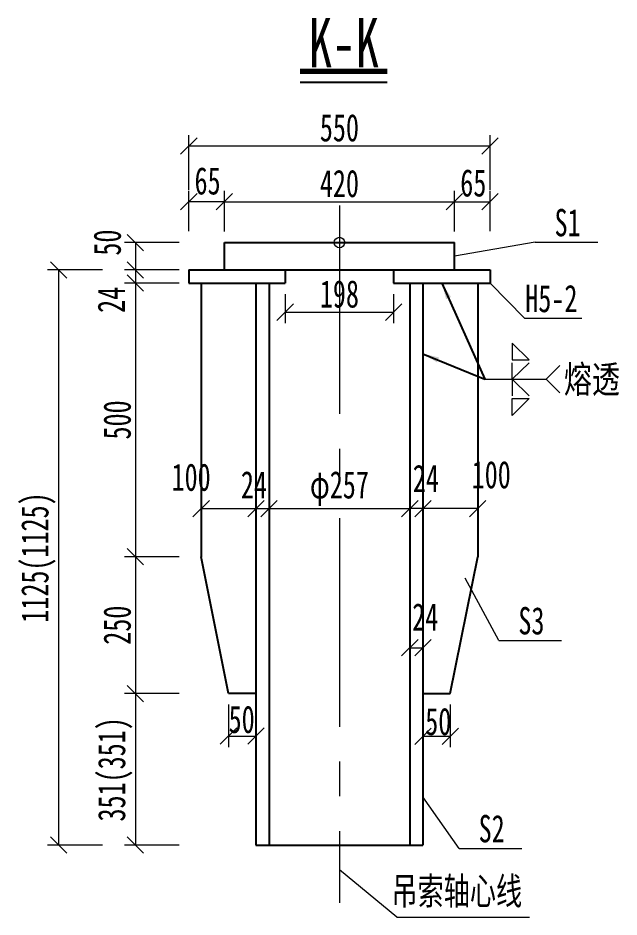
# Model space of a CAD drawing. Header units: millimetres. Extents: x -411717 to -116098, y 0 to 693159.
# Drawn here: x -185803 to -184706, y 303038 to 304681 of the extents above; entities that cross this region are included whole.
import ezdxf
from ezdxf.enums import TextEntityAlignment as Align

# ---------------------------------------------------------------- set-up
doc = ezdxf.new("R2010")
doc.units = ezdxf.units.MM
doc.header["$LTSCALE"] = 2
doc.header["$PDMODE"] = 3
doc.header["$PDSIZE"] = -10
doc.linetypes.add('CENTER2', pattern=[28.575, 19.05, -3.175, 3.175, -3.175])
doc.layers.get('Defpoints').update_dxf_attribs({"color": 8, "lineweight": 9})
doc.layers.add('dim', color=3, linetype='Continuous')
for name, color, linetype, lineweight in [('中心线', 7, 'CENTER2', 15), ('标注', 4, 'Continuous', 13), ('标注线及字体', 2, 'Continuous', 15), ('细实线', 4, 'Continuous', 15), ('钢板粗线', 1, 'Continuous', 25)]:
    doc.layers.add(name, color=color, linetype=linetype, lineweight=lineweight)
doc.styles.add('111', font='仿宋_GB2312.ttf', dxfattribs={"width": 0.7})
doc.styles.add('SMEDI', font='仿宋_GB2312.ttf', dxfattribs={"width": 0.75})
doc.dimstyles.new('200', dxfattribs={"dimscale": 0, "dimtxt": 2.5, "dimasz": 1.5, "dimexe": 1, "dimexo": 1, "dimgap": 0.4, "dimtad": 1, "dimdec": 0, "dimdsep": 46, "dimtxsty": '111', "dimblk": 'OBLIQUE', "dimcen": 0, "dimclrd": 256, "dimclre": 256, "dimclrt": 256, "dimadec": 1, "dimazin": 2, "dimtfac": 1, "dimtdec": 0, "dimtmove": 2, "dimatfit": 3, "dimfxl": 4, "dimfxlon": 1, "dimtolj": 1, "dimlwd": -1, "dimlwe": -1, "dimarcsym": 0})

# ---------------------------------------------------------------- blocks, each defined once
blk = doc.blocks.new('_Oblique')
at = {"color": 0, "linetype": 'ByBlock', "lineweight": -2}
blk.add_line((-0.5, -0.5), (0.5, 0.5), dxfattribs=at)
blk = doc.blocks.new('*D1101')
at = {"layer": 'Defpoints', "color": 0, "transparency": 16777216}
for p in [(-185006.1, 304345.3), (-185426.1, 304270.6), (-185006.1, 304270.6)]:
    blk.add_point(p, dxfattribs=at)
at = {"layer": '标注', "transparency": 16777216}
for p, q in [((-185426.1, 304290.6), (-185426.1, 304365.3)), ((-185006.1, 304290.6), (-185006.1, 304365.3)), ((-185426.1, 304345.3), (-185006.1, 304345.3))]:
    blk.add_line(p, q, dxfattribs=at)
at = {"layer": '标注', "transparency": 16777216, "xscale": 30.00001118030656, "yscale": 30.00001118030656, "zscale": 30.00001118030656, "rotation": 180}
blk.add_blockref('_Oblique', (-185426.1, 304345.3), dxfattribs=at)
at = {"layer": '标注', "transparency": 16777216, "xscale": 30.00001118030656, "yscale": 30.00001118030656, "zscale": 30.00001118030656}
blk.add_blockref('_Oblique', (-185006.1, 304345.3), dxfattribs=at)
at = {"layer": '标注', "transparency": 16777216, "insert": (-185216.1, 304378.3), "char_height": 50, "attachment_point": 5, "style": '111'}
blk.add_mtext('\\A1;420', dxfattribs=at)
blk = doc.blocks.new('*D1102')
at = {"layer": 'Defpoints', "color": 0, "transparency": 16777216}
for p in [(-185491.1, 304345.3), (-185491.1, 304271.5), (-185426.1, 304270.6)]:
    blk.add_point(p, dxfattribs=at)
at = {"layer": '标注', "transparency": 16777216}
for p, q in [((-185491.1, 304291.5), (-185491.1, 304365.3)), ((-185426.1, 304290.6), (-185426.1, 304365.3)), ((-185426.1, 304345.3), (-185491.1, 304345.3))]:
    blk.add_line(p, q, dxfattribs=at)
at = {"layer": '标注', "transparency": 16777216, "xscale": 30.00001118030656, "yscale": 30.00001118030656, "zscale": 30.00001118030656, "rotation": 180}
blk.add_blockref('_Oblique', (-185491.1, 304345.3), dxfattribs=at)
at = {"layer": '标注', "transparency": 16777216, "xscale": 30.00001118030656, "yscale": 30.00001118030656, "zscale": 30.00001118030656}
blk.add_blockref('_Oblique', (-185426.1, 304345.3), dxfattribs=at)
at = {"layer": '标注', "transparency": 16777216, "insert": (-185456.8, 304383.1), "char_height": 50, "attachment_point": 5, "style": '111'}
blk.add_mtext('\\A1;65', dxfattribs=at)
blk = doc.blocks.new('*D1103')
at = {"layer": 'Defpoints', "color": 0, "transparency": 16777216}
for p in [(-184941.1, 304345.3), (-185006.1, 304270.6), (-184941.1, 304271.5)]:
    blk.add_point(p, dxfattribs=at)
at = {"layer": '标注', "transparency": 16777216}
for p, q in [((-185006.1, 304290.6), (-185006.1, 304365.3)), ((-184941.1, 304291.5), (-184941.1, 304365.3)), ((-185006.1, 304345.3), (-184941.1, 304345.3))]:
    blk.add_line(p, q, dxfattribs=at)
at = {"layer": '标注', "transparency": 16777216, "xscale": 30.00001118030656, "yscale": 30.00001118030656, "zscale": 30.00001118030656, "rotation": 180}
blk.add_blockref('_Oblique', (-185006.1, 304345.3), dxfattribs=at)
at = {"layer": '标注', "transparency": 16777216, "xscale": 30.00001118030656, "yscale": 30.00001118030656, "zscale": 30.00001118030656}
blk.add_blockref('_Oblique', (-184941.1, 304345.3), dxfattribs=at)
at = {"layer": '标注', "transparency": 16777216, "insert": (-184971.6, 304379.4), "char_height": 50, "attachment_point": 5, "style": '111'}
blk.add_mtext('\\A1;65', dxfattribs=at)
blk = doc.blocks.new('*D1104')
at = {"layer": 'Defpoints', "color": 0, "transparency": 16777216}
for p in [(-184941.1, 304447.1), (-185491.1, 304335.3), (-184941.1, 304335.3)]:
    blk.add_point(p, dxfattribs=at)
at = {"layer": '标注', "transparency": 16777216}
for p, q in [((-185491.1, 304367.1), (-185491.1, 304467.1)), ((-184941.1, 304367.1), (-184941.1, 304467.1)), ((-185491.1, 304447.1), (-184941.1, 304447.1))]:
    blk.add_line(p, q, dxfattribs=at)
at = {"layer": '标注', "transparency": 16777216, "xscale": 30.00001118030656, "yscale": 30.00001118030656, "zscale": 30.00001118030656, "rotation": 180}
blk.add_blockref('_Oblique', (-185491.1, 304447.1), dxfattribs=at)
at = {"layer": '标注', "transparency": 16777216, "xscale": 30.00001118030656, "yscale": 30.00001118030656, "zscale": 30.00001118030656}
blk.add_blockref('_Oblique', (-184941.1, 304447.1), dxfattribs=at)
at = {"layer": '标注', "transparency": 16777216, "insert": (-185216.1, 304480.1), "char_height": 50, "attachment_point": 5, "style": '111'}
blk.add_mtext('\\A1;550', dxfattribs=at)
blk = doc.blocks.new('*D1105')
at = {"layer": 'Defpoints', "color": 0, "transparency": 16777216}
for p in [(-185368.6, 303784.6), (-185468.6, 303696.6), (-185368.6, 303700.5)]:
    blk.add_point(p, dxfattribs=at)
at = {"layer": '标注', "transparency": 16777216}
for p, q in [((-185468.6, 303716.6), (-185468.6, 303804.6)), ((-185368.6, 303720.5), (-185368.6, 303804.6)), ((-185468.6, 303784.6), (-185368.6, 303784.6))]:
    blk.add_line(p, q, dxfattribs=at)
at = {"layer": '标注', "transparency": 16777216, "xscale": 30.00001118030656, "yscale": 30.00001118030656, "zscale": 30.00001118030656, "rotation": 180}
blk.add_blockref('_Oblique', (-185468.6, 303784.6), dxfattribs=at)
at = {"layer": '标注', "transparency": 16777216, "xscale": 30.00001118030656, "yscale": 30.00001118030656, "zscale": 30.00001118030656}
blk.add_blockref('_Oblique', (-185368.6, 303784.6), dxfattribs=at)
at = {"layer": '标注', "transparency": 16777216, "insert": (-185486.9, 303841.7), "char_height": 50, "attachment_point": 5, "style": '111'}
blk.add_mtext('\\A1;100', dxfattribs=at)
blk = doc.blocks.new('*D1106')
at = {"layer": 'Defpoints', "color": 0, "transparency": 16777216}
for p in [(-185344.6, 303784.6), (-185368.6, 303696.6), (-185344.6, 303696.6)]:
    blk.add_point(p, dxfattribs=at)
at = {"layer": '标注', "transparency": 16777216}
for p, q in [((-185368.6, 303716.6), (-185368.6, 303804.6)), ((-185344.6, 303716.6), (-185344.6, 303804.6)), ((-185368.6, 303784.6), (-185344.6, 303784.6))]:
    blk.add_line(p, q, dxfattribs=at)
at = {"layer": '标注', "transparency": 16777216, "xscale": 30.00001118030656, "yscale": 30.00001118030656, "zscale": 30.00001118030656, "rotation": 180}
blk.add_blockref('_Oblique', (-185368.6, 303784.6), dxfattribs=at)
at = {"layer": '标注', "transparency": 16777216, "xscale": 30.00001118030656, "yscale": 30.00001118030656, "zscale": 30.00001118030656}
blk.add_blockref('_Oblique', (-185344.6, 303784.6), dxfattribs=at)
at = {"layer": '标注', "transparency": 16777216, "insert": (-185372.2, 303828.1), "char_height": 50, "attachment_point": 5, "style": '111'}
blk.add_mtext('\\A1;24', dxfattribs=at)
blk = doc.blocks.new('*D1107')
at = {"layer": 'Defpoints', "color": 0, "transparency": 16777216}
for p in [(-185087.6, 303784.6), (-185344.6, 303696.6), (-185087.6, 303696.6)]:
    blk.add_point(p, dxfattribs=at)
at = {"layer": '标注', "transparency": 16777216}
for p, q in [((-185344.6, 303716.6), (-185344.6, 303804.6)), ((-185087.6, 303716.6), (-185087.6, 303804.6)), ((-185344.6, 303784.6), (-185087.6, 303784.6))]:
    blk.add_line(p, q, dxfattribs=at)
at = {"layer": '标注', "transparency": 16777216, "xscale": 30.00001118030656, "yscale": 30.00001118030656, "zscale": 30.00001118030656, "rotation": 180}
blk.add_blockref('_Oblique', (-185344.6, 303784.6), dxfattribs=at)
at = {"layer": '标注', "transparency": 16777216, "xscale": 30.00001118030656, "yscale": 30.00001118030656, "zscale": 30.00001118030656}
blk.add_blockref('_Oblique', (-185087.6, 303784.6), dxfattribs=at)
at = {"layer": '标注', "transparency": 16777216, "insert": (-185216.1, 303821.3), "char_height": 50, "attachment_point": 5, "style": '111'}
blk.add_mtext('\\A1;φ257', dxfattribs=at)
blk = doc.blocks.new('*D1108')
at = {"layer": 'Defpoints', "color": 0, "transparency": 16777216}
for p in [(-185063.6, 303784.6), (-185063.6, 303696.6), (-184963.6, 303696.6)]:
    blk.add_point(p, dxfattribs=at)
at = {"layer": '标注', "transparency": 16777216}
for p, q in [((-185063.6, 303716.6), (-185063.6, 303804.6)), ((-184963.6, 303716.6), (-184963.6, 303804.6)), ((-184963.6, 303784.6), (-185063.6, 303784.6))]:
    blk.add_line(p, q, dxfattribs=at)
at = {"layer": '标注', "transparency": 16777216, "xscale": 30.00001118030656, "yscale": 30.00001118030656, "zscale": 30.00001118030656, "rotation": 180}
blk.add_blockref('_Oblique', (-185063.6, 303784.6), dxfattribs=at)
at = {"layer": '标注', "transparency": 16777216, "xscale": 30.00001118030656, "yscale": 30.00001118030656, "zscale": 30.00001118030656}
blk.add_blockref('_Oblique', (-184963.6, 303784.6), dxfattribs=at)
at = {"layer": '标注', "transparency": 16777216, "insert": (-184938.9, 303846.2), "char_height": 50, "attachment_point": 5, "style": '111'}
blk.add_mtext('\\A1;100', dxfattribs=at)
blk = doc.blocks.new('*D1109')
at = {"layer": 'Defpoints', "color": 0, "transparency": 16777216}
for p in [(-185087.6, 303784.6), (-185087.6, 303696.6), (-185063.6, 303696.6)]:
    blk.add_point(p, dxfattribs=at)
at = {"layer": '标注', "transparency": 16777216}
for p, q in [((-185087.6, 303716.6), (-185087.6, 303804.6)), ((-185063.6, 303716.6), (-185063.6, 303804.6)), ((-185063.6, 303784.6), (-185087.6, 303784.6))]:
    blk.add_line(p, q, dxfattribs=at)
at = {"layer": '标注', "transparency": 16777216, "xscale": 30.00001118030656, "yscale": 30.00001118030656, "zscale": 30.00001118030656, "rotation": 180}
blk.add_blockref('_Oblique', (-185087.6, 303784.6), dxfattribs=at)
at = {"layer": '标注', "transparency": 16777216, "xscale": 30.00001118030656, "yscale": 30.00001118030656, "zscale": 30.00001118030656}
blk.add_blockref('_Oblique', (-185063.6, 303784.6), dxfattribs=at)
at = {"layer": '标注', "transparency": 16777216, "insert": (-185058.3, 303839.8), "char_height": 50, "attachment_point": 5, "style": '111'}
blk.add_mtext('\\A1;24', dxfattribs=at)
blk = doc.blocks.new('*D1110')
at = {"layer": 'Defpoints', "color": 0, "transparency": 16777216}
for p in [(-185418.6, 303446.6), (-185368.6, 303446.6), (-185368.6, 303369)]:
    blk.add_point(p, dxfattribs=at)
at = {"layer": '细实线', "transparency": 16777216}
for p, q in [((-185418.6, 303426.6), (-185418.6, 303349)), ((-185368.6, 303426.6), (-185368.6, 303349)), ((-185418.6, 303369), (-185368.6, 303369))]:
    blk.add_line(p, q, dxfattribs=at)
at = {"layer": '细实线', "transparency": 16777216, "xscale": 30.00001118030656, "yscale": 30.00001118030656, "zscale": 30.00001118030656, "rotation": 180}
blk.add_blockref('_Oblique', (-185418.6, 303369), dxfattribs=at)
at = {"layer": '细实线', "transparency": 16777216, "xscale": 30.00001118030656, "yscale": 30.00001118030656, "zscale": 30.00001118030656}
blk.add_blockref('_Oblique', (-185368.6, 303369), dxfattribs=at)
at = {"layer": '细实线', "transparency": 16777216, "insert": (-185394.6, 303399.2), "char_height": 50, "attachment_point": 5, "style": '111'}
blk.add_mtext('\\A1;50', dxfattribs=at)
blk = doc.blocks.new('*D1111')
at = {"layer": 'Defpoints', "color": 0, "transparency": 16777216}
for p in [(-185063.6, 303446.6), (-185013.6, 303446.6), (-185063.6, 303368.5)]:
    blk.add_point(p, dxfattribs=at)
at = {"layer": '细实线', "transparency": 16777216}
for p, q in [((-185063.6, 303426.6), (-185063.6, 303348.5)), ((-185013.6, 303426.6), (-185013.6, 303348.5)), ((-185013.6, 303368.5), (-185063.6, 303368.5))]:
    blk.add_line(p, q, dxfattribs=at)
at = {"layer": '细实线', "transparency": 16777216, "xscale": 30.00001118030656, "yscale": 30.00001118030656, "zscale": 30.00001118030656, "rotation": 180}
blk.add_blockref('_Oblique', (-185063.6, 303368.5), dxfattribs=at)
at = {"layer": '细实线', "transparency": 16777216, "xscale": 30.00001118030656, "yscale": 30.00001118030656, "zscale": 30.00001118030656}
blk.add_blockref('_Oblique', (-185013.6, 303368.5), dxfattribs=at)
at = {"layer": '细实线', "transparency": 16777216, "insert": (-185035.6, 303395.4), "char_height": 50, "attachment_point": 5, "style": '111'}
blk.add_mtext('\\A1;50', dxfattribs=at)
blk = doc.blocks.new('*D1112')
at = {"layer": 'Defpoints', "color": 0, "transparency": 16777216}
for p in [(-185426.1, 304270.6), (-185588.7, 304220.6), (-185426.1, 304220.6)]:
    blk.add_point(p, dxfattribs=at)
at = {"layer": '标注', "transparency": 16777216}
for p, q in [((-185508.7, 304270.6), (-185608.7, 304270.6)), ((-185588.7, 304270.6), (-185588.7, 304220.6)), ((-185508.7, 304220.6), (-185608.7, 304220.6))]:
    blk.add_line(p, q, dxfattribs=at)
at = {"layer": '标注', "transparency": 16777216, "xscale": 30.00001118030656, "yscale": 30.00001118030656, "zscale": 30.00001118030656}
for p, rotation in [((-185588.7, 304270.6), 90), ((-185588.7, 304220.6), 270)]:
    blk.add_blockref('_Oblique', p, dxfattribs=dict(at, rotation=rotation))
at = {"layer": '标注', "transparency": 16777216, "insert": (-185639.8, 304270.6), "char_height": 50, "attachment_point": 5, "rotation": 90, "style": '111'}
blk.add_mtext('\\A1;50', dxfattribs=at)
blk = doc.blocks.new('*D1113')
at = {"layer": 'Defpoints', "color": 0, "transparency": 16777216}
for p in [(-185426.1, 304220.6), (-185588.7, 304196.6), (-185426.1, 304196.6)]:
    blk.add_point(p, dxfattribs=at)
at = {"layer": '标注', "transparency": 16777216}
for p, q in [((-185508.7, 304220.6), (-185608.7, 304220.6)), ((-185588.7, 304220.6), (-185588.7, 304196.6)), ((-185508.7, 304196.6), (-185608.7, 304196.6))]:
    blk.add_line(p, q, dxfattribs=at)
at = {"layer": '标注', "transparency": 16777216, "xscale": 30.00001118030656, "yscale": 30.00001118030656, "zscale": 30.00001118030656}
for p, rotation in [((-185588.7, 304220.6), 90), ((-185588.7, 304196.6), 270)]:
    blk.add_blockref('_Oblique', p, dxfattribs=dict(at, rotation=rotation))
at = {"layer": '标注', "transparency": 16777216, "insert": (-185632.8, 304165.9), "char_height": 50, "attachment_point": 5, "rotation": 90, "style": '111'}
blk.add_mtext('\\A1;24', dxfattribs=at)
blk = doc.blocks.new('*D1114')
at = {"layer": 'Defpoints', "color": 0, "transparency": 16777216}
for p in [(-185426.1, 304196.6), (-185588.7, 303696.6), (-185468.6, 303696.6)]:
    blk.add_point(p, dxfattribs=at)
at = {"layer": '标注', "transparency": 16777216}
for p, q in [((-185508.7, 304196.6), (-185608.7, 304196.6)), ((-185588.7, 304196.6), (-185588.7, 303696.6)), ((-185508.7, 303696.6), (-185608.7, 303696.6))]:
    blk.add_line(p, q, dxfattribs=at)
at = {"layer": '标注', "transparency": 16777216, "xscale": 30.00001118030656, "yscale": 30.00001118030656, "zscale": 30.00001118030656}
for p, rotation in [((-185588.7, 304196.6), 90), ((-185588.7, 303696.6), 270)]:
    blk.add_blockref('_Oblique', p, dxfattribs=dict(at, rotation=rotation))
at = {"layer": '标注', "transparency": 16777216, "insert": (-185621.7, 303946.6), "char_height": 50, "attachment_point": 5, "rotation": 90, "style": '111'}
blk.add_mtext('\\A1;500', dxfattribs=at)
blk = doc.blocks.new('*D1115')
at = {"layer": 'Defpoints', "color": 0, "transparency": 16777216}
for p in [(-185468.6, 303696.6), (-185588.7, 303446.6), (-185418.6, 303446.6)]:
    blk.add_point(p, dxfattribs=at)
at = {"layer": '细实线', "transparency": 16777216}
for p, q in [((-185508.7, 303696.6), (-185608.7, 303696.6)), ((-185588.7, 303696.6), (-185588.7, 303446.6)), ((-185508.7, 303446.6), (-185608.7, 303446.6))]:
    blk.add_line(p, q, dxfattribs=at)
at = {"layer": '细实线', "transparency": 16777216, "xscale": 30.00001118030656, "yscale": 30.00001118030656, "zscale": 30.00001118030656}
for p, rotation in [((-185588.7, 303696.6), 90), ((-185588.7, 303446.6), 270)]:
    blk.add_blockref('_Oblique', p, dxfattribs=dict(at, rotation=rotation))
at = {"layer": '细实线', "transparency": 16777216, "insert": (-185621.7, 303571.6), "char_height": 50, "attachment_point": 5, "rotation": 90, "style": '111'}
blk.add_mtext('\\A1;250', dxfattribs=at)
blk = doc.blocks.new('*D1116')
at = {"layer": 'Defpoints', "color": 0, "transparency": 16777216}
for p in [(-185418.6, 303446.6), (-185588.7, 303169.8), (-185368.3, 303169.8)]:
    blk.add_point(p, dxfattribs=at)
at = {"layer": '细实线', "transparency": 16777216}
for p, q in [((-185508.7, 303446.6), (-185608.7, 303446.6)), ((-185588.7, 303446.6), (-185588.7, 303169.8)), ((-185508.7, 303169.8), (-185608.7, 303169.8))]:
    blk.add_line(p, q, dxfattribs=at)
at = {"layer": '细实线', "transparency": 16777216, "xscale": 30.00001118030656, "yscale": 30.00001118030656, "zscale": 30.00001118030656}
for p, rotation in [((-185588.7, 303446.6), 90), ((-185588.7, 303169.8), 270)]:
    blk.add_blockref('_Oblique', p, dxfattribs=dict(at, rotation=rotation))
at = {"layer": '细实线', "transparency": 16777216, "insert": (-185625.5, 303308.2), "char_height": 50, "attachment_point": 5, "rotation": 90, "style": '111'}
blk.add_mtext('\\A1;351(351)', dxfattribs=at)
blk = doc.blocks.new('*D1117')
at = {"layer": 'Defpoints', "color": 0, "transparency": 16777216}
for p in [(-185553, 304220.6), (-185728.9, 303169.8), (-185586.2, 303169.8)]:
    blk.add_point(p, dxfattribs=at)
at = {"layer": '标注', "transparency": 16777216}
for p, q in [((-185648.9, 304220.6), (-185748.9, 304220.6)), ((-185728.9, 304220.6), (-185728.9, 303169.8)), ((-185648.9, 303169.8), (-185748.9, 303169.8))]:
    blk.add_line(p, q, dxfattribs=at)
at = {"layer": '标注', "transparency": 16777216, "xscale": 30.00001118030656, "yscale": 30.00001118030656, "zscale": 30.00001118030656}
for p, rotation in [((-185728.9, 304220.6), 90), ((-185728.9, 303169.8), 270)]:
    blk.add_blockref('_Oblique', p, dxfattribs=dict(at, rotation=rotation))
at = {"layer": '标注', "transparency": 16777216, "insert": (-185765.7, 303695.2), "char_height": 50, "attachment_point": 5, "rotation": 90, "style": '111'}
blk.add_mtext('\\A1;1125(1125)', dxfattribs=at)
blk = doc.blocks.new('*D1118')
at = {"layer": 'Defpoints', "color": 0, "transparency": 16777216}
for p in [(-185063.6, 303530.5), (-185087.6, 303487.4), (-185063.6, 303487.4)]:
    blk.add_point(p, dxfattribs=at)
at = {"layer": '细实线', "transparency": 16777216}
for p, q in [((-185087.6, 303507.4), (-185087.6, 303550.5)), ((-185063.6, 303507.4), (-185063.6, 303550.5)), ((-185087.6, 303530.5), (-185063.6, 303530.5))]:
    blk.add_line(p, q, dxfattribs=at)
at = {"layer": '细实线', "transparency": 16777216, "xscale": 30.00001118030656, "yscale": 30.00001118030656, "zscale": 30.00001118030656, "rotation": 180}
blk.add_blockref('_Oblique', (-185087.6, 303530.5), dxfattribs=at)
at = {"layer": '细实线', "transparency": 16777216, "xscale": 30.00001118030656, "yscale": 30.00001118030656, "zscale": 30.00001118030656}
blk.add_blockref('_Oblique', (-185063.6, 303530.5), dxfattribs=at)
at = {"layer": '细实线', "transparency": 16777216, "insert": (-185059.3, 303586.7), "char_height": 50, "attachment_point": 5, "style": '111'}
blk.add_mtext('\\A1;24', dxfattribs=at)
blk = doc.blocks.new('*D1190')
at = {"layer": 'Defpoints', "color": 0, "transparency": 16777216}
for p in [(-185315.1, 304196.6), (-185117.1, 304196.6), (-185117.1, 304143.5)]:
    blk.add_point(p, dxfattribs=at)
at = {"layer": '标注', "transparency": 16777216}
for p, q in [((-185315.1, 304176.6), (-185315.1, 304123.5)), ((-185117.1, 304176.6), (-185117.1, 304123.5)), ((-185315.1, 304143.5), (-185117.1, 304143.5))]:
    blk.add_line(p, q, dxfattribs=at)
at = {"layer": '标注', "transparency": 16777216, "xscale": 30.00001118030656, "yscale": 30.00001118030656, "zscale": 30.00001118030656, "rotation": 180}
blk.add_blockref('_Oblique', (-185315.1, 304143.5), dxfattribs=at)
at = {"layer": '标注', "transparency": 16777216, "xscale": 30.00001118030656, "yscale": 30.00001118030656, "zscale": 30.00001118030656}
blk.add_blockref('_Oblique', (-185117.1, 304143.5), dxfattribs=at)
at = {"layer": '标注', "transparency": 16777216, "insert": (-185216.1, 304176.5), "char_height": 50, "attachment_point": 5, "style": '111'}
blk.add_mtext('\\A1;198', dxfattribs=at)
blk = doc.blocks.new('全融透1')
at = {"layer": '细实线'}
blk.add_line((0, 0), (4.479, 0), dxfattribs=at)
for points in [[(1.995, 2.645), (1.995, 1.414), (3.227, 1.414)], [(1.995, -2.645), (1.995, -1.414), (3.227, -1.414)]]:
    blk.add_lwpolyline(points, close=True, dxfattribs=at)
for points in [[(3.227, 1.206), (1.995, 0), (1.995, 1.206)], [(5.479, 1), (4.479, 0), (5.479, -1)], [(3.227, -1.206), (1.995, 0), (1.995, -1.206)]]:
    blk.add_lwpolyline(points, dxfattribs=at)
at = {"layer": '细实线', "style": 'SMEDI', "width": 0.75}
blk.add_text('熔透', height=2, dxfattribs=at).set_placement((5.77, 0), align=Align.MIDDLE_LEFT)

msp = doc.modelspace()

# ---------------------------------------------------------------- linework, layer by layer
at = {"color": 4}
msp.add_line((-185287.8, 304563.6), (-185128.8, 304563.6), dxfattribs=at)
at = {"color": 6, "const_width": 10}
msp.add_lwpolyline([(-185287.8, 304583.6), (-185128.8, 304583.6)], dxfattribs=at)
at = {"layer": '中心线', "ltscale": 10}
msp.add_line((-185216.1, 304338.5), (-185216.1, 303064.3), dxfattribs=at)
at = {"layer": '细实线'}
for p, q in [((-184858.7, 304271.1), (-185006.1, 304245.6)), ((-184858.7, 304271.1), (-184744.2, 304271.1)), ((-184877.9, 304132.5), (-184941.1, 304196.6)), ((-184877.9, 304132.5), (-184773.4, 304132.5)), ((-184924.8, 303543.7), (-184986.4, 303657.3)), ((-184924.8, 303543.7), (-184810.3, 303543.7)), ((-184997.4, 303163.9), (-185063.6, 303257.7)), ((-184997.4, 303163.9), (-184882.9, 303163.9)), ((-185111.3, 303038.4), (-185215.7, 303124.5)), ((-185111.3, 303038.4), (-184869.1, 303038.4))]:
    msp.add_line(p, q, dxfattribs=at)
msp.add_circle((-185216.1, 304270.6), 9.63, dxfattribs=at)
at = {"layer": '钢板粗线'}
for p, q in [((-185426.1, 304270.6), (-185006.1, 304270.6)), ((-185426.1, 304220.6), (-185426.1, 304270.6)), ((-185006.1, 304220.6), (-185006.1, 304270.6)), ((-185491.1, 304220.6), (-184941.1, 304220.6)), ((-185491.1, 304220.6), (-185491.1, 304196.6)), ((-185315.1, 304220.6), (-185315.1, 304196.6)), ((-185117.1, 304220.6), (-185117.1, 304196.6)), ((-184941.1, 304220.6), (-184941.1, 304196.6)), ((-185491.1, 304196.6), (-185315.1, 304196.6)), ((-185468.6, 304196.6), (-185468.6, 303696.6)), ((-185368.6, 304196.6), (-185368.6, 303169.8)), ((-185344.6, 304196.6), (-185344.6, 303169.8)), ((-185117.1, 304196.6), (-184941.1, 304196.6)), ((-185087.6, 304196.6), (-185087.6, 303169.8)), ((-185063.6, 304196.6), (-185063.6, 303169.8)), ((-184963.6, 304196.6), (-184963.6, 303696.6)), ((-185418.6, 303446.6), (-185468.6, 303696.6)), ((-185013.6, 303446.6), (-184963.6, 303696.6)), ((-185368.6, 303446.6), (-185418.6, 303446.6)), ((-185063.6, 303446.6), (-185013.6, 303446.6)), ((-185368.6, 303169.8), (-185063.6, 303169.8))]:
    msp.add_line(p, q, dxfattribs=at)

# ---------------------------------------------------------------- block references
at = {"layer": '标注', "xscale": 25, "yscale": 25, "zscale": 25}
msp.add_blockref('全融透1', (-184950.5, 304020.9), dxfattribs=at)

# ---------------------------------------------------------------- texts
at = {"layer": '标注', "style": '111', "width": 0.7}
for s, p in [('S1', (-184799.4, 304267.1)), ('H5-2', (-184829.1, 304128.5)), ('S3', (-184865.5, 303539.7)), ('S2', (-184938.1, 303159.9)), ('吊索轴心线', (-185001.8, 303045.9))]:
    msp.add_text(s, height=50, dxfattribs=at).set_placement(p, align=Align.BOTTOM_CENTER)
at = {"layer": '标注线及字体', "color": 0, "style": '111', "width": 0.7}
msp.add_text('K-K', height=90, dxfattribs=at).set_placement((-185208, 304636), align=Align.MIDDLE)

# ---------------------------------------------------------------- dimensions: what is measured, and where the dimension line sits
at = {"layer": '标注'}
for base, p1, p2, picture, middle in [((-184941.1, 304447.1), (-185491.1, 304335.3), (-184941.1, 304335.3), '*D1104', (-185216.1, 304480.1)), ((-185006.1, 304345.3), (-185426.1, 304270.6), (-185006.1, 304270.6), '*D1101', (-185216.1, 304378.3)), ((-185117.1, 304143.5), (-185315.1, 304196.6), (-185117.1, 304196.6), '*D1190', (-185216.1, 304176.5))]:
    dim = msp.add_linear_dim(base=base, p1=p1, p2=p2, dimstyle='200', override={"dimscale": 20.000007, "dimadec": 3, "dimarcsym": 1}, dxfattribs=at)
    dim.commit()
    dim.dimension.update_dxf_attribs({"geometry": picture, "text_midpoint": middle})
for base, p1, p2, picture, middle in [((-185491.1, 304345.3), (-185426.1, 304270.6), (-185491.1, 304271.5), '*D1102', (-185456.8, 304383.1)), ((-185368.6, 303784.6), (-185468.6, 303696.6), (-185368.6, 303700.5), '*D1105', (-185486.9, 303841.7)), ((-185344.6, 303784.6), (-185368.6, 303696.6), (-185344.6, 303696.6), '*D1106', (-185372.2, 303828.1))]:
    dim = msp.add_linear_dim(base=base, p1=p1, p2=p2, dimstyle='200', override={"dimscale": 20.000007, "dimadec": 3, "dimarcsym": 1}, dxfattribs=at)
    dim.commit()
    dim.dimension.update_dxf_attribs({"geometry": picture, "text_midpoint": middle, "dimtype": 160})
for base, p1, p2, angle, picture, middle in [((-184941.1, 304345.3), (-185006.1, 304270.6), (-184941.1, 304271.5), 180, '*D1103', (-184971.6, 304379.4)), ((-185588.7, 304220.6), (-185426.1, 304270.6), (-185426.1, 304220.6), 90, '*D1112', (-185639.8, 304270.6)), ((-185588.7, 304196.6), (-185426.1, 304220.6), (-185426.1, 304196.6), 90, '*D1113', (-185632.8, 304165.9)), ((-185087.6, 303784.6), (-185063.6, 303696.6), (-185087.6, 303696.6), 180, '*D1109', (-185058.3, 303839.8)), ((-185063.6, 303784.6), (-184963.6, 303696.6), (-185063.6, 303696.6), 180, '*D1108', (-184938.9, 303846.2))]:
    dim = msp.add_linear_dim(base=base, p1=p1, p2=p2, angle=angle, dimstyle='200', override={"dimscale": 20.000007, "dimadec": 3, "dimarcsym": 1}, dxfattribs=at)
    dim.commit()
    dim.dimension.update_dxf_attribs({"geometry": picture, "text_midpoint": middle, "dimtype": 160})
dim = msp.add_linear_dim(base=(-185728.9, 303169.8), p1=(-185553, 304220.6), p2=(-185586.2, 303169.8), angle=90, text='1125(1125)', dimstyle='200', override={"dimscale": 20.000007, "dimadec": 3, "dimarcsym": 1}, dxfattribs=at)
dim.commit()
dim.dimension.update_dxf_attribs({"geometry": '*D1117', "text_midpoint": (-185765.7, 303695.2)})
dim = msp.add_linear_dim(base=(-185588.7, 303696.6), p1=(-185426.1, 304196.6), p2=(-185468.6, 303696.6), angle=90, dimstyle='200', override={"dimscale": 20.000007, "dimadec": 3, "dimarcsym": 1}, dxfattribs=at)
dim.commit()
dim.dimension.update_dxf_attribs({"geometry": '*D1114', "text_midpoint": (-185621.7, 303946.6)})
dim = msp.add_linear_dim(base=(-185087.6, 303784.6), p1=(-185344.6, 303696.6), p2=(-185087.6, 303696.6), text='φ<>', dimstyle='200', override={"dimscale": 20.000007, "dimadec": 3, "dimarcsym": 1}, dxfattribs=at)
dim.commit()
dim.dimension.update_dxf_attribs({"geometry": '*D1107', "text_midpoint": (-185216.1, 303821.3)})
at = {"layer": '细实线'}
dim = msp.add_linear_dim(base=(-185588.7, 303446.6), p1=(-185468.6, 303696.6), p2=(-185418.6, 303446.6), angle=90, dimstyle='200', override={"dimscale": 20.000007, "dimadec": 3, "dimarcsym": 1}, dxfattribs=at)
dim.commit()
dim.dimension.update_dxf_attribs({"geometry": '*D1115', "text_midpoint": (-185621.7, 303571.6)})
for base, p1, p2, picture, middle in [((-185063.6, 303530.5), (-185087.6, 303487.4), (-185063.6, 303487.4), '*D1118', (-185059.3, 303586.7)), ((-185368.6, 303369), (-185418.6, 303446.6), (-185368.6, 303446.6), '*D1110', (-185394.6, 303399.2))]:
    dim = msp.add_linear_dim(base=base, p1=p1, p2=p2, dimstyle='200', override={"dimscale": 20.000007, "dimadec": 3, "dimarcsym": 1}, dxfattribs=at)
    dim.commit()
    dim.dimension.update_dxf_attribs({"geometry": picture, "text_midpoint": middle, "dimtype": 160})
dim = msp.add_linear_dim(base=(-185588.7, 303169.8), p1=(-185418.6, 303446.6), p2=(-185368.3, 303169.8), angle=90, text='351(351)', dimstyle='200', override={"dimscale": 20.000007, "dimadec": 3, "dimarcsym": 1}, dxfattribs=at)
dim.commit()
dim.dimension.update_dxf_attribs({"geometry": '*D1116', "text_midpoint": (-185625.5, 303308.2)})
dim = msp.add_linear_dim(base=(-185063.6, 303368.5), p1=(-185013.6, 303446.6), p2=(-185063.6, 303446.6), angle=180, dimstyle='200', override={"dimscale": 20.000007, "dimadec": 3, "dimarcsym": 1}, dxfattribs=at)
dim.commit()
dim.dimension.update_dxf_attribs({"geometry": '*D1111', "text_midpoint": (-185035.6, 303395.4), "dimtype": 160})

# ---------------------------------------------------------------- leaders
at = {"layer": 'dim', "color": 8}
for points in [[(-185029.1, 304196.6), (-184950.5, 304020.9)], [(-185063.6, 304067.6), (-184950.5, 304020.9)]]:
    msp.add_leader(points, dimstyle='200', override={"dimscale": 20.000007, "dimadec": 3, "dimarcsym": 1}, dxfattribs=at)

doc.saveas('drawing.dxf')
